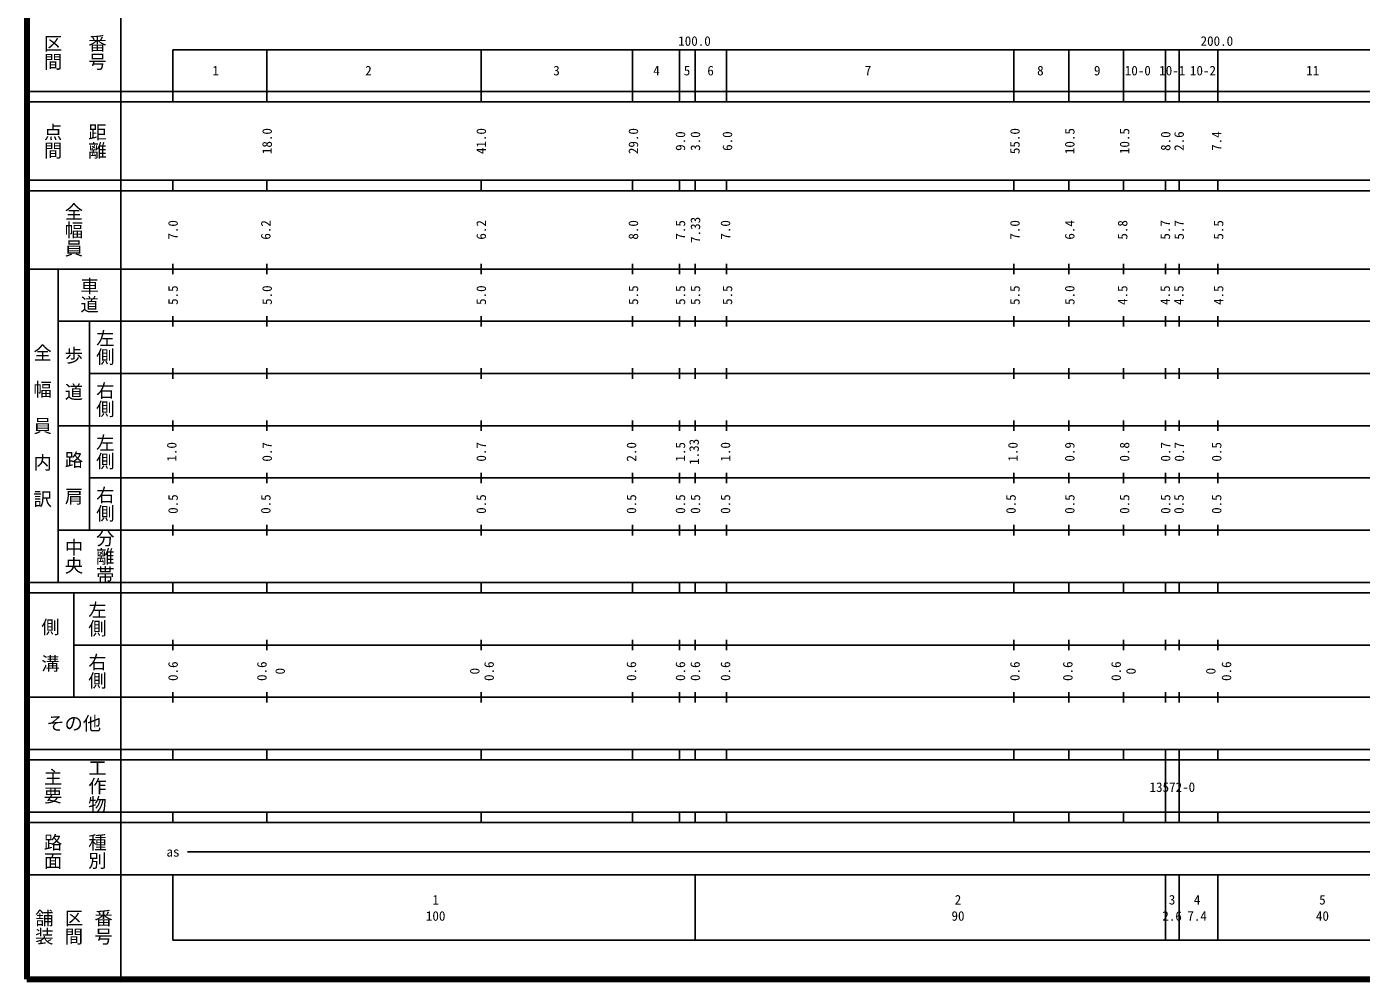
# Model space of a CAD drawing. Units: millimetres, scale not verified. Extents: x 40000 to 680000, y 20000 to 380000.
# Drawn here: x 40000 to 295498, y 20000 to 202409 of the extents above; entities that cross this region are included whole.
import ezdxf
from ezdxf.enums import TextEntityAlignment as Align

# ---------------------------------------------------------------- set-up
doc = ezdxf.new("R2010")
doc.units = ezdxf.units.MM
doc.header["$LTSCALE"] = 1000
doc.layers.add('M-TTL', color=2, linetype='Continuous', lineweight=140)
doc.layers.add('M-TTL-BAND', color=7, linetype='Continuous', lineweight=25)
doc.styles.add('@ＭＳ ゴシック', font='')
doc.styles.add('ＭＳ ゴシック', font='')
doc.styles.get('@ＭＳ ゴシック').set_extended_font_data('@MS Gothic')
doc.styles.get('ＭＳ ゴシック').set_extended_font_data('MS Gothic')

msp = doc.modelspace()

# ---------------------------------------------------------------- linework, layer by layer
at = {"layer": 'M-TTL'}
for p, q in [((40000, 380000), (40000, 20000)), ((40000, 20000), (680000, 20000))]:
    msp.add_line(p, q, dxfattribs=at)
at = {"layer": 'M-TTL-BAND'}
for p, q in [((58000, 370000), (58000, 20000)), ((68000, 198000), (579000, 198000)), ((68000, 198000), (68000, 188000)), ((86000, 198000), (86000, 188000)), ((127000, 198000), (127000, 188000)), ((156000, 198000), (156000, 188000)), ((165000, 198000), (165000, 188000)), ((168000, 198000), (168000, 188000)), ((174000, 198000), (174000, 188000)), ((229000, 198000), (229000, 188000)), ((239500, 198000), (239500, 188000)), ((250000, 198000), (250000, 188000)), ((258000, 198000), (258000, 188000)), ((260600, 198000), (260600, 188000)), ((268000, 198000), (268000, 188000)), ((40000, 190000), (579000, 190000)), ((40000, 188000), (579000, 188000)), ((40000, 173000), (579000, 173000)), ((68000, 171000), (68000, 173000)), ((86000, 173000), (86000, 171000)), ((127000, 173000), (127000, 171000)), ((156000, 173000), (156000, 171000)), ((165000, 173000), (165000, 171000)), ((168000, 171000), (168000, 173000)), ((174000, 173000), (174000, 171000)), ((229000, 173000), (229000, 171000)), ((239500, 173000), (239500, 171000)), ((250000, 173000), (250000, 171000)), ((258000, 173000), (258000, 171000)), ((260600, 173000), (260600, 171000)), ((268000, 173000), (268000, 171000)), ((40000, 171000), (579000, 171000)), ((40000, 156000), (579000, 156000)), ((46000, 96000), (46000, 156000)), ((68000, 155000), (68000, 157000)), ((86000, 157000), (86000, 155000)), ((127000, 157000), (127000, 155000)), ((156000, 157000), (156000, 155000)), ((165000, 157000), (165000, 155000)), ((168000, 155000), (168000, 157000)), ((174000, 157000), (174000, 155000)), ((229000, 157000), (229000, 155000)), ((239500, 157000), (239500, 155000)), ((250000, 157000), (250000, 155000)), ((258000, 157000), (258000, 155000)), ((260600, 157000), (260600, 155000)), ((268000, 157000), (268000, 155000)), ((46000, 146000), (579000, 146000)), ((52000, 146000), (52000, 106000)), ((68000, 145000), (68000, 147000)), ((86000, 147000), (86000, 145000)), ((127000, 147000), (127000, 145000)), ((156000, 147000), (156000, 145000)), ((165000, 147000), (165000, 145000)), ((168000, 145000), (168000, 147000)), ((174000, 147000), (174000, 145000)), ((229000, 147000), (229000, 145000)), ((239500, 147000), (239500, 145000)), ((250000, 147000), (250000, 145000)), ((258000, 147000), (258000, 145000)), ((260600, 147000), (260600, 145000)), ((268000, 147000), (268000, 145000)), ((52000, 136000), (579000, 136000)), ((68000, 135000), (68000, 137000)), ((86000, 137000), (86000, 135000)), ((127000, 137000), (127000, 135000)), ((156000, 137000), (156000, 135000)), ((165000, 137000), (165000, 135000)), ((168000, 135000), (168000, 137000)), ((174000, 137000), (174000, 135000)), ((229000, 137000), (229000, 135000)), ((239500, 137000), (239500, 135000)), ((250000, 137000), (250000, 135000)), ((258000, 137000), (258000, 135000)), ((260600, 137000), (260600, 135000)), ((268000, 137000), (268000, 135000)), ((46000, 126000), (579000, 126000)), ((68000, 125000), (68000, 127000)), ((86000, 127000), (86000, 125000)), ((127000, 127000), (127000, 125000)), ((156000, 127000), (156000, 125000)), ((165000, 127000), (165000, 125000)), ((168000, 125000), (168000, 127000)), ((174000, 127000), (174000, 125000)), ((229000, 127000), (229000, 125000)), ((239500, 127000), (239500, 125000)), ((250000, 127000), (250000, 125000)), ((258000, 127000), (258000, 125000)), ((260600, 127000), (260600, 125000)), ((268000, 127000), (268000, 125000)), ((52000, 116000), (579000, 116000)), ((68000, 115000), (68000, 117000)), ((86000, 117000), (86000, 115000)), ((127000, 117000), (127000, 115000)), ((156000, 117000), (156000, 115000)), ((165000, 117000), (165000, 115000)), ((168000, 115000), (168000, 117000)), ((174000, 117000), (174000, 115000)), ((229000, 117000), (229000, 115000)), ((239500, 117000), (239500, 115000)), ((250000, 117000), (250000, 115000)), ((258000, 117000), (258000, 115000)), ((260600, 117000), (260600, 115000)), ((268000, 117000), (268000, 115000)), ((46000, 106000), (579000, 106000)), ((68000, 105000), (68000, 107000)), ((86000, 107000), (86000, 105000)), ((127000, 107000), (127000, 105000)), ((156000, 107000), (156000, 105000)), ((165000, 107000), (165000, 105000)), ((168000, 105000), (168000, 107000)), ((174000, 107000), (174000, 105000)), ((229000, 107000), (229000, 105000)), ((239500, 107000), (239500, 105000)), ((250000, 107000), (250000, 105000)), ((258000, 107000), (258000, 105000)), ((260600, 107000), (260600, 105000)), ((268000, 107000), (268000, 105000)), ((40000, 96000), (579000, 96000)), ((68000, 94000), (68000, 96000)), ((86000, 96000), (86000, 94000)), ((127000, 96000), (127000, 94000)), ((156000, 96000), (156000, 94000)), ((165000, 96000), (165000, 94000)), ((168000, 94000), (168000, 96000)), ((174000, 96000), (174000, 94000)), ((229000, 96000), (229000, 94000)), ((239500, 96000), (239500, 94000)), ((250000, 96000), (250000, 94000)), ((258000, 96000), (258000, 94000)), ((260600, 96000), (260600, 94000)), ((268000, 96000), (268000, 94000)), ((40000, 94000), (579000, 94000)), ((49000, 94000), (49000, 74000)), ((68000, 83000), (68000, 85000)), ((86000, 85000), (86000, 83000)), ((127000, 85000), (127000, 83000)), ((156000, 85000), (156000, 83000)), ((165000, 85000), (165000, 83000)), ((168000, 83000), (168000, 85000)), ((174000, 85000), (174000, 83000)), ((229000, 85000), (229000, 83000)), ((239500, 85000), (239500, 83000)), ((250000, 85000), (250000, 83000)), ((258000, 85000), (258000, 83000)), ((260600, 85000), (260600, 83000)), ((268000, 85000), (268000, 83000)), ((49000, 84000), (579000, 84000)), ((68000, 73000), (68000, 75000)), ((86000, 75000), (86000, 73000)), ((127000, 75000), (127000, 73000)), ((156000, 75000), (156000, 73000)), ((165000, 75000), (165000, 73000)), ((168000, 73000), (168000, 75000)), ((174000, 75000), (174000, 73000)), ((229000, 75000), (229000, 73000)), ((239500, 75000), (239500, 73000)), ((250000, 75000), (250000, 73000)), ((258000, 75000), (258000, 73000)), ((260600, 75000), (260600, 73000)), ((268000, 75000), (268000, 73000)), ((40000, 74000), (579000, 74000)), ((40000, 64000), (579000, 64000)), ((68000, 62000), (68000, 64000)), ((86000, 64000), (86000, 62000)), ((127000, 64000), (127000, 62000)), ((156000, 64000), (156000, 62000)), ((165000, 64000), (165000, 62000)), ((168000, 62000), (168000, 64000)), ((174000, 64000), (174000, 62000)), ((229000, 64000), (229000, 62000)), ((239500, 64000), (239500, 62000)), ((250000, 64000), (250000, 62000)), ((258000, 64000), (258000, 52000)), ((260600, 64000), (260600, 52000)), ((268000, 64000), (268000, 62000)), ((40000, 62000), (579000, 62000)), ((40000, 52000), (579000, 52000)), ((68000, 50000), (68000, 52000)), ((86000, 52000), (86000, 50000)), ((127000, 52000), (127000, 50000)), ((156000, 52000), (156000, 50000)), ((165000, 52000), (165000, 50000)), ((168000, 50000), (168000, 52000)), ((174000, 52000), (174000, 50000)), ((229000, 52000), (229000, 50000)), ((239500, 52000), (239500, 50000)), ((250000, 52000), (250000, 50000)), ((258000, 52000), (258000, 50000)), ((260600, 52000), (260600, 50000)), ((268000, 52000), (268000, 50000)), ((40000, 50000), (579000, 50000)), ((70805, 44406), (565903, 44406)), ((40000, 40000), (579000, 40000)), ((68000, 40000), (68000, 27500)), ((168000, 40000), (168000, 27500)), ((258000, 40000), (258000, 27500)), ((260600, 40000), (260600, 27500)), ((268000, 40000), (268000, 27500)), ((68000, 27500), (579000, 27500))]:
    msp.add_line(p, q, dxfattribs=at)

# ---------------------------------------------------------------- texts
for s, height, rotation, style, p in [('区間', 2566, 270, '@ＭＳ ゴシック', (45000, 197500)), ('番号', 2566, 270, '@ＭＳ ゴシック', (53500, 197500)), ('点間', 2566, 270, '@ＭＳ ゴシック', (45000, 180500)), ('距離', 2566, 270, '@ＭＳ ゴシック', (53500, 180500)), ('18.0', 1833, 90, 'ＭＳ ゴシック', (86011, 180500)), ('41.0', 1833, 90, 'ＭＳ ゴシック', (127012, 180500)), ('29.0', 1833, 90, 'ＭＳ ゴシック', (156138, 180500)), ('9.0', 1833, 90, 'ＭＳ ゴシック', (165139, 180500)), ('3.0', 1833, 90, 'ＭＳ ゴシック', (168011, 180500)), ('6.0', 1833, 90, 'ＭＳ ゴシック', (174139, 180500)), ('55.0', 1833, 90, 'ＭＳ ゴシック', (229172, 180500)), ('10.5', 1833, 90, 'ＭＳ ゴシック', (239672, 180500)), ('10.5', 1833, 90, 'ＭＳ ゴシック', (250173, 180500)), ('8.0', 1833, 90, 'ＭＳ ゴシック', (258037, 180500)), ('2.6', 1833, 90, 'ＭＳ ゴシック', (260605, 180500)), ('7.4', 1833, 90, 'ＭＳ ゴシック', (267798, 180500)), ('全幅員', 2566, 270, '@ＭＳ ゴシック', (49000, 163500)), ('7.0', 1833, 90, 'ＭＳ ゴシック', (68010, 163500)), ('6.2', 1833, 90, 'ＭＳ ゴシック', (85761, 163500)), ('6.2', 1833, 90, 'ＭＳ ゴシック', (127012, 163500)), ('8.0', 1833, 90, 'ＭＳ ゴシック', (156138, 163500)), ('7.5', 1833, 90, 'ＭＳ ゴシック', (165139, 163500)), ('7.33', 1833, 90, 'ＭＳ ゴシック', (168010, 163500)), ('7.0', 1833, 90, 'ＭＳ ゴシック', (173764, 163500)), ('7.0', 1833, 90, 'ＭＳ ゴシック', (229172, 163500)), ('6.4', 1833, 90, 'ＭＳ ゴシック', (239672, 163500)), ('5.8', 1833, 90, 'ＭＳ ゴシック', (249798, 163500)), ('5.7', 1833, 90, 'ＭＳ ゴシック', (257974, 163500)), ('5.7', 1833, 90, 'ＭＳ ゴシック', (260605, 163500)), ('5.5', 1833, 90, 'ＭＳ ゴシック', (268173, 163500)), ('車道', 2566, 270, '@ＭＳ ゴシック', (52000, 151000)), ('5.5', 1833, 90, 'ＭＳ ゴシック', (68010, 151000)), ('5.0', 1833, 90, 'ＭＳ ゴシック', (86011, 151000)), ('5.0', 1833, 90, 'ＭＳ ゴシック', (127012, 151000)), ('5.5', 1833, 90, 'ＭＳ ゴシック', (156138, 151000)), ('5.5', 1833, 90, 'ＭＳ ゴシック', (165139, 151000)), ('5.5', 1833, 90, 'ＭＳ ゴシック', (168010, 151000)), ('5.5', 1833, 90, 'ＭＳ ゴシック', (174139, 151000)), ('5.5', 1833, 90, 'ＭＳ ゴシック', (229172, 151000)), ('5.0', 1833, 90, 'ＭＳ ゴシック', (239672, 151000)), ('4.5', 1833, 90, 'ＭＳ ゴシック', (249798, 151000)), ('4.5', 1833, 90, 'ＭＳ ゴシック', (257956, 151000)), ('4.5', 1833, 90, 'ＭＳ ゴシック', (260549, 151000)), ('4.5', 1833, 90, 'ＭＳ ゴシック', (268173, 151000)), ('左側', 2566, 270, '@ＭＳ ゴシック', (55000, 141000)), ('全\u3000幅\u3000員\u3000内\u3000訳', 2566, 270, '@ＭＳ ゴシック', (43000, 126000)), ('歩\u3000道', 2566, 270, '@ＭＳ ゴシック', (49000, 136000)), ('右側', 2566, 270, '@ＭＳ ゴシック', (55000, 131000)), ('左側', 2566, 270, '@ＭＳ ゴシック', (55000, 121000)), ('1.0', 1833, 90, 'ＭＳ ゴシック', (67760, 121000)), ('0.7', 1833, 90, 'ＭＳ ゴシック', (86011, 121000)), ('0.7', 1833, 90, 'ＭＳ ゴシック', (127012, 121000)), ('2.0', 1833, 90, 'ＭＳ ゴシック', (155763, 121000)), ('1.5', 1833, 90, 'ＭＳ ゴシック', (165139, 121000)), ('1.33', 1833, 90, 'ＭＳ ゴシック', (167760, 121000)), ('1.0', 1833, 90, 'ＭＳ ゴシック', (173764, 121000)), ('1.0', 1833, 90, 'ＭＳ ゴシック', (228797, 121000)), ('0.9', 1833, 90, 'ＭＳ ゴシック', (239672, 121000)), ('0.8', 1833, 90, 'ＭＳ ゴシック', (250173, 121000)), ('0.7', 1833, 90, 'ＭＳ ゴシック', (258031, 121000)), ('0.7', 1833, 90, 'ＭＳ ゴシック', (260662, 121000)), ('0.5', 1833, 90, 'ＭＳ ゴシック', (267798, 121000)), ('路\u3000肩', 2566, 270, '@ＭＳ ゴシック', (49000, 116000)), ('右側', 2566, 270, '@ＭＳ ゴシック', (55000, 111000)), ('0.5', 1833, 90, 'ＭＳ ゴシック', (68010, 111000)), ('0.5', 1833, 90, 'ＭＳ ゴシック', (85761, 111000)), ('0.5', 1833, 90, 'ＭＳ ゴシック', (127012, 111000)), ('0.5', 1833, 90, 'ＭＳ ゴシック', (155763, 111000)), ('0.5', 1833, 90, 'ＭＳ ゴシック', (165139, 111000)), ('0.5', 1833, 90, 'ＭＳ ゴシック', (168010, 111000)), ('0.5', 1833, 90, 'ＭＳ ゴシック', (173764, 111000)), ('0.5', 1833, 90, 'ＭＳ ゴシック', (228422, 111000)), ('0.5', 1833, 90, 'ＭＳ ゴシック', (239672, 111000)), ('0.5', 1833, 90, 'ＭＳ ゴシック', (250173, 111000)), ('0.5', 1833, 90, 'ＭＳ ゴシック', (258031, 111000)), ('0.5', 1833, 90, 'ＭＳ ゴシック', (260587, 111000)), ('0.5', 1833, 90, 'ＭＳ ゴシック', (267798, 111000)), ('分離帯', 2566, 270, '@ＭＳ ゴシック', (55000, 101000)), ('中央', 2566, 270, '@ＭＳ ゴシック', (49000, 101000)), ('左側', 2566, 270, '@ＭＳ ゴシック', (53500, 89000)), ('側\u3000溝', 2566, 270, '@ＭＳ ゴシック', (44500, 84000)), ('右側', 2566, 270, '@ＭＳ ゴシック', (53500, 79000)), ('0.6', 1833, 90, 'ＭＳ ゴシック', (68010, 79000)), ('0.6', 1833, 90, 'ＭＳ ゴシック', (85011, 79000)), ('0', 1833, 90, 'ＭＳ ゴシック', (88511, 79000)), ('0', 1833, 90, 'ＭＳ ゴシック', (125762, 79000)), ('0.6', 1833, 90, 'ＭＳ ゴシック', (128512, 79000)), ('0.6', 1833, 90, 'ＭＳ ゴシック', (155763, 79000)), ('0.6', 1833, 90, 'ＭＳ ゴシック', (165139, 79000)), ('0.6', 1833, 90, 'ＭＳ ゴシック', (168010, 79000)), ('0.6', 1833, 90, 'ＭＳ ゴシック', (173764, 79000)), ('0.6', 1833, 90, 'ＭＳ ゴシック', (229172, 79000)), ('0.6', 1833, 90, 'ＭＳ ゴシック', (239297, 79000)), ('0.6', 1833, 90, 'ＭＳ ゴシック', (248548, 79000)), ('0', 1833, 90, 'ＭＳ ゴシック', (251390, 79000)), ('0', 1833, 90, 'ＭＳ ゴシック', (266673, 79000)), ('0.6', 1833, 90, 'ＭＳ ゴシック', (269673, 79000)), ('工作物', 2566, 270, '@ＭＳ ゴシック', (53500, 57000)), ('主要', 2566, 270, '@ＭＳ ゴシック', (45000, 57000)), ('路面', 2566, 270, '@ＭＳ ゴシック', (45000, 44500)), ('種別', 2566, 270, '@ＭＳ ゴシック', (53500, 44500)), ('舗装', 2566, 270, '@ＭＳ ゴシック', (43333, 30000)), ('番号', 2566, 270, '@ＭＳ ゴシック', (54667, 30000)), ('区間', 2566, 270, '@ＭＳ ゴシック', (49000, 30000))]:
    msp.add_text(s, height=height, rotation=rotation, dxfattribs=dict(at, style=style)).set_placement(p, align=Align.MIDDLE_CENTER)
at = {"layer": 'M-TTL-BAND', "style": 'ＭＳ ゴシック'}
for s, p in [('100.0', (167844, 198195)), ('200.0', (267844, 198195))]:
    msp.add_text(s, height=1833, dxfattribs=at).set_placement(p, align=Align.BOTTOM_CENTER)
for s, height, p in [('1', 1833, (76179, 194000)), ('2', 1833, (105430, 194000)), ('3', 1833, (141431, 194000)), ('4', 1833, (160557, 194000)), ('5', 1833, (166416, 194000)), ('6', 1833, (170929, 194000)), ('7', 1833, (201059, 194000)), ('8', 1833, (234060, 194000)), ('9', 1833, (244935, 194000)), ('10-0', 1833, (252710, 194000)), ('10-1', 1833, (259305, 194000)), ('10-2', 1833, (265184, 194000)), ('11', 1833, (286187, 194000)), ('その他', 2566, (49000, 69000)), ('as', 1833, (68006, 44406)), ('1', 1833, (118288, 35238)), ('2', 1833, (218288, 35238)), ('3', 1833, (259276, 35238)), ('4', 1833, (264068, 35238)), ('5', 1833, (288058, 35238)), ('100', 1833, (118288, 32131)), ('90', 1833, (218288, 32131)), ('2.6', 1833, (259276, 32131)), ('7.4', 1833, (264068, 32131)), ('40', 1833, (288058, 32131))]:
    msp.add_text(s, height=height, dxfattribs=at).set_placement(p, align=Align.MIDDLE_CENTER)
msp.add_text('13572-0', height=1833, dxfattribs=at).set_placement((254957, 55328), align=Align.BOTTOM_LEFT)

doc.saveas('drawing.dxf')
